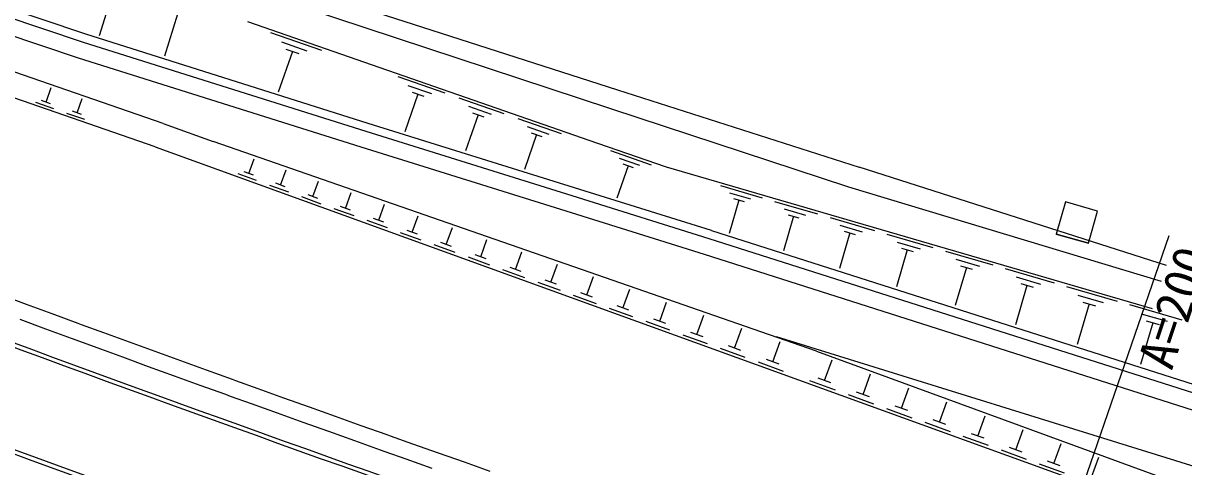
# Model space of a CAD drawing. Units: millimetres, scale not verified. Extents: x 40000 to 680000, y 20000 to 380000.
# Drawn here: x 132178 to 174572, y 293344 to 309534 of the extents above; entities that cross this region are included whole.
import ezdxf
from ezdxf.enums import TextEntityAlignment as Align

# ---------------------------------------------------------------- set-up
doc = ezdxf.new("R2010")
doc.units = ezdxf.units.MM
doc.header["$LTSCALE"] = 1000
for name, color, linetype, lineweight in [('M-BGD', 7, 'Continuous', 25), ('M-BMK-SRVR', 3, 'Continuous', 25), ('M-STR-STR1', 1, 'Continuous', 25)]:
    doc.layers.add(name, color=color, linetype=linetype, lineweight=lineweight)
doc.styles.add('ＭＳ ゴシック', font='')
doc.styles.get('ＭＳ ゴシック').set_extended_font_data('MS Gothic')

msp = doc.modelspace()

# ---------------------------------------------------------------- linework, layer by layer
at = {"layer": 'M-BGD'}
for p, q in [((115910, 319300), (153891, 307107)), ((136992, 305024), (98244, 318396)), ((120201, 317438), (153634, 306426)), ((137285, 305875), (107328, 316213)), ((134462, 309130), (121296, 313560)), ((135430, 310607), (134956, 309079)), ((137816, 309865), (137340, 308328)), ((140368, 309599), (153155, 305157)), ((144780, 305878), (134462, 309130)), ((141209, 309201), (143068, 308556)), ((141609, 308854), (142538, 308531)), ((142009, 308507), (141492, 307019)), ((141776, 308587), (142241, 308426)), ((145856, 307587), (147579, 306988)), ((133010, 306652), (133193, 307182)), ((146598, 306943), (146119, 305565)), ((146227, 307265), (147088, 306966)), ((146383, 307018), (146813, 306868)), ((153891, 307107), (162710, 304275)), ((133295, 306406), (132633, 306634)), ((133175, 306595), (132844, 306709)), ((134144, 306261), (134327, 306790)), ((148086, 306812), (149739, 306238)), ((134429, 306014), (133768, 306243)), ((134310, 306204), (133979, 306318)), ((148798, 306194), (148338, 304872)), ((148442, 306503), (149268, 306216)), ((148591, 306266), (149004, 306122)), ((153634, 306426), (162319, 303566)), ((137285, 305875), (139117, 305212)), ((152515, 303462), (144780, 305878)), ((150245, 306062), (151831, 305511)), ((150586, 305766), (151379, 305490)), ((150928, 305469), (150487, 304200)), ((150729, 305538), (151126, 305400)), ((136992, 305024), (179802, 289537)), ((161156, 297559), (139117, 305212)), ((153155, 305157), (155658, 304287)), ((153633, 304885), (155114, 304370)), ((140415, 304046), (140611, 304588)), ((153952, 304608), (154692, 304351)), ((154086, 304396), (154456, 304267)), ((140705, 303787), (140027, 304033)), ((140584, 303984), (140245, 304107)), ((141579, 303628), (141779, 304182)), ((154271, 304331), (153859, 303147)), ((155658, 304287), (173420, 299124)), ((173944, 300691), (162710, 304275)), ((141875, 303364), (141182, 303615)), ((141752, 303565), (141406, 303691)), ((142758, 303205), (142963, 303771)), ((157645, 303606), (159168, 303163)), ((162319, 303566), (173751, 300114)), ((143061, 302935), (142353, 303191)), ((142935, 303141), (142581, 303269)), ((143952, 302776), (144162, 303355)), ((157318, 301962), (152515, 303462)), ((157981, 303343), (158743, 303121)), ((158127, 303135), (158508, 303024)), ((144262, 302501), (143539, 302762)), ((144133, 302711), (143772, 302841)), ((145163, 302342), (145376, 302933)), ((158318, 303080), (157963, 301861)), ((159622, 303031), (161197, 302573)), ((159970, 302759), (160757, 302530)), ((170249, 303010), (169915, 301837)), ((171422, 302676), (170249, 303010)), ((145479, 302060), (144740, 302328)), ((145347, 302275), (144978, 302409)), ((146388, 301902), (146607, 302506)), ((160318, 302487), (159952, 301228)), ((160121, 302544), (160515, 302430)), ((161650, 302441), (163277, 301969)), ((171088, 301503), (171422, 302676)), ((146711, 301614), (145957, 301887)), ((146577, 301834), (146200, 301970)), ((147630, 301456), (147853, 302073)), ((157318, 301962), (178002, 295374)), ((162369, 301880), (161991, 300578)), ((162010, 302160), (162823, 301924)), ((162166, 301939), (162572, 301821)), ((147960, 301163), (147189, 301441)), ((147823, 301387), (147438, 301526)), ((148888, 301005), (149116, 301634)), ((163730, 301837), (165410, 301348)), ((164101, 301547), (164941, 301303)), ((169915, 301837), (171088, 301503)), ((171088, 301503), (169915, 301837)), ((149085, 300934), (148692, 301076)), ((150163, 300547), (150395, 301190)), ((164473, 301257), (164082, 299913)), ((164263, 301318), (164683, 301196)), ((165863, 301217), (167598, 300713)), ((149225, 300705), (148438, 300990)), ((150364, 300475), (149962, 300620)), ((151454, 300084), (151691, 300740)), ((166630, 300618), (166226, 299230)), ((166246, 300917), (167114, 300665)), ((166413, 300681), (166846, 300555)), ((168050, 300581), (169841, 300061)), ((150506, 300242), (149703, 300532)), ((151659, 300010), (151249, 300158)), ((152762, 299615), (153004, 300284)), ((168446, 300272), (169341, 300012)), ((151804, 299772), (150985, 300068)), ((154086, 299139), (154333, 299822)), ((168842, 299963), (168425, 298529)), ((168618, 300028), (169065, 299898)), ((170293, 299929), (172142, 299392)), ((153119, 299296), (152283, 299599)), ((152971, 299539), (152552, 299690)), ((155429, 298658), (155681, 299354)), ((170701, 299610), (171626, 299341)), ((170879, 299358), (171341, 299224)), ((154451, 298814), (153598, 299123)), ((154300, 299062), (153873, 299217)), ((171110, 299291), (170680, 297811)), ((172592, 299261), (174501, 298706)), ((173014, 298931), (173968, 298654)), ((132051, 298728), (132990, 298383)), ((155801, 298326), (154930, 298641)), ((155646, 298579), (155211, 298736)), ((156788, 298170), (157045, 298880)), ((173436, 298602), (172992, 297075)), ((173197, 298671), (173674, 298533)), ((132990, 298383), (133928, 298038)), ((133928, 298038), (134102, 297975)), ((157168, 297832), (156280, 298153)), ((157010, 298090), (156566, 298250)), ((158166, 297676), (158428, 298400)), ((159678, 298098), (182291, 291085)), ((134102, 297975), (134867, 297695)), ((134867, 297695), (135807, 297352)), ((158553, 297331), (157647, 297658)), ((158392, 297594), (157939, 297757)), ((159561, 297175), (159828, 297914)), ((135807, 297352), (136747, 297010)), ((159792, 297091), (159330, 297258)), ((161156, 297559), (198179, 284053)), ((161450, 296495), (161722, 297246)), ((136747, 297010), (137687, 296669)), ((159956, 296823), (159032, 297157)), ((137687, 296669), (138627, 296328)), ((161852, 296137), (160913, 296477)), ((161685, 296410), (161215, 296580)), ((162855, 295986), (163126, 296734)), ((138627, 296328), (139567, 295989)), ((139567, 295989), (139741, 295926)), ((139741, 295926), (140508, 295650)), ((163255, 295630), (162320, 295968)), ((163089, 295901), (162621, 296070)), ((164256, 295478), (164526, 296223)), ((140508, 295650), (141449, 295312)), ((164489, 295394), (164023, 295562)), ((165654, 294972), (165922, 295714)), ((141449, 295312), (142391, 294974)), ((164654, 295123), (163723, 295460)), ((167047, 294467), (167315, 295206)), ((142391, 294974), (143332, 294638)), ((166050, 294618), (165123, 294954)), ((165885, 294888), (165422, 295055)), ((168437, 293963), (168703, 294699)), ((143332, 294638), (144274, 294302)), ((144274, 294302), (145217, 293967)), ((167442, 294115), (166518, 294449)), ((167278, 294383), (166816, 294550)), ((145217, 293967), (145390, 293905)), ((145390, 293905), (146159, 293633)), ((168831, 293613), (167911, 293945)), ((168667, 293880), (168207, 294046)), ((169823, 293461), (170088, 294194)), ((146159, 293633), (147102, 293299)), ((170215, 293112), (169299, 293443)), ((170052, 293378), (169594, 293543)), ((171206, 292960), (171470, 293690))]:
    msp.add_line(p, q, dxfattribs=at)
for points in [[(106909, 318205), (121199, 313276), (134369, 308845), (144690, 305592), (152409, 303181)], [(123309, 311933), (134183, 308274), (144511, 305020), (152196, 302619)], [(152409, 303181), (157228, 301676), (177913, 295088), (198214, 288882), (234532, 277568), (247274, 273637)], [(152196, 302619), (157048, 301103), (177734, 294515), (198038, 288308), (234354, 276995), (247124, 273055)]]:
    msp.add_lwpolyline(points, dxfattribs=at)
for radius, start in [(1201900, 247.36285), (1201750, 247.38001), (1198250, 249.68852), (1198100, 249.70747)]:
    msp.add_arc((545688, 1422221), radius, start, 250.96058, dxfattribs=at)
at = {"layer": 'M-BMK-SRVR'}
msp.add_line((164253, 273432), (174040, 301790), dxfattribs=at)
at = {"layer": 'M-STR-STR1'}
for p, q in [((131351, 299626), (132289, 299280)), ((132289, 299280), (133228, 298934)), ((133228, 298934), (134167, 298590)), ((134167, 298590), (134298, 298542)), ((134298, 298542), (135106, 298246)), ((135106, 298246), (136045, 297904)), ((136045, 297904), (136985, 297562)), ((136985, 297562), (137925, 297220)), ((137925, 297220), (138865, 296880)), ((138865, 296880), (139806, 296540)), ((139806, 296540), (139937, 296493)), ((139937, 296493), (140747, 296202)), ((140747, 296202), (141688, 295863)), ((141688, 295863), (142629, 295526)), ((142629, 295526), (143571, 295190)), ((143571, 295190), (144513, 294854)), ((144513, 294854), (145455, 294519)), ((145455, 294519), (145586, 294473)), ((145586, 294473), (146398, 294185)), ((146398, 294185), (147340, 293852)), ((147340, 293852), (148283, 293519)), ((148283, 293519), (149227, 293187))]:
    msp.add_line(p, q, dxfattribs=at)

# ---------------------------------------------------------------- texts
at = {"layer": 'M-BMK-SRVR', "style": 'ＭＳ ゴシック'}
msp.add_text('A=200', height=1320, rotation=71.527, dxfattribs=at).set_placement((174509, 296704), align=Align.BOTTOM_LEFT)

doc.saveas('drawing.dxf')
